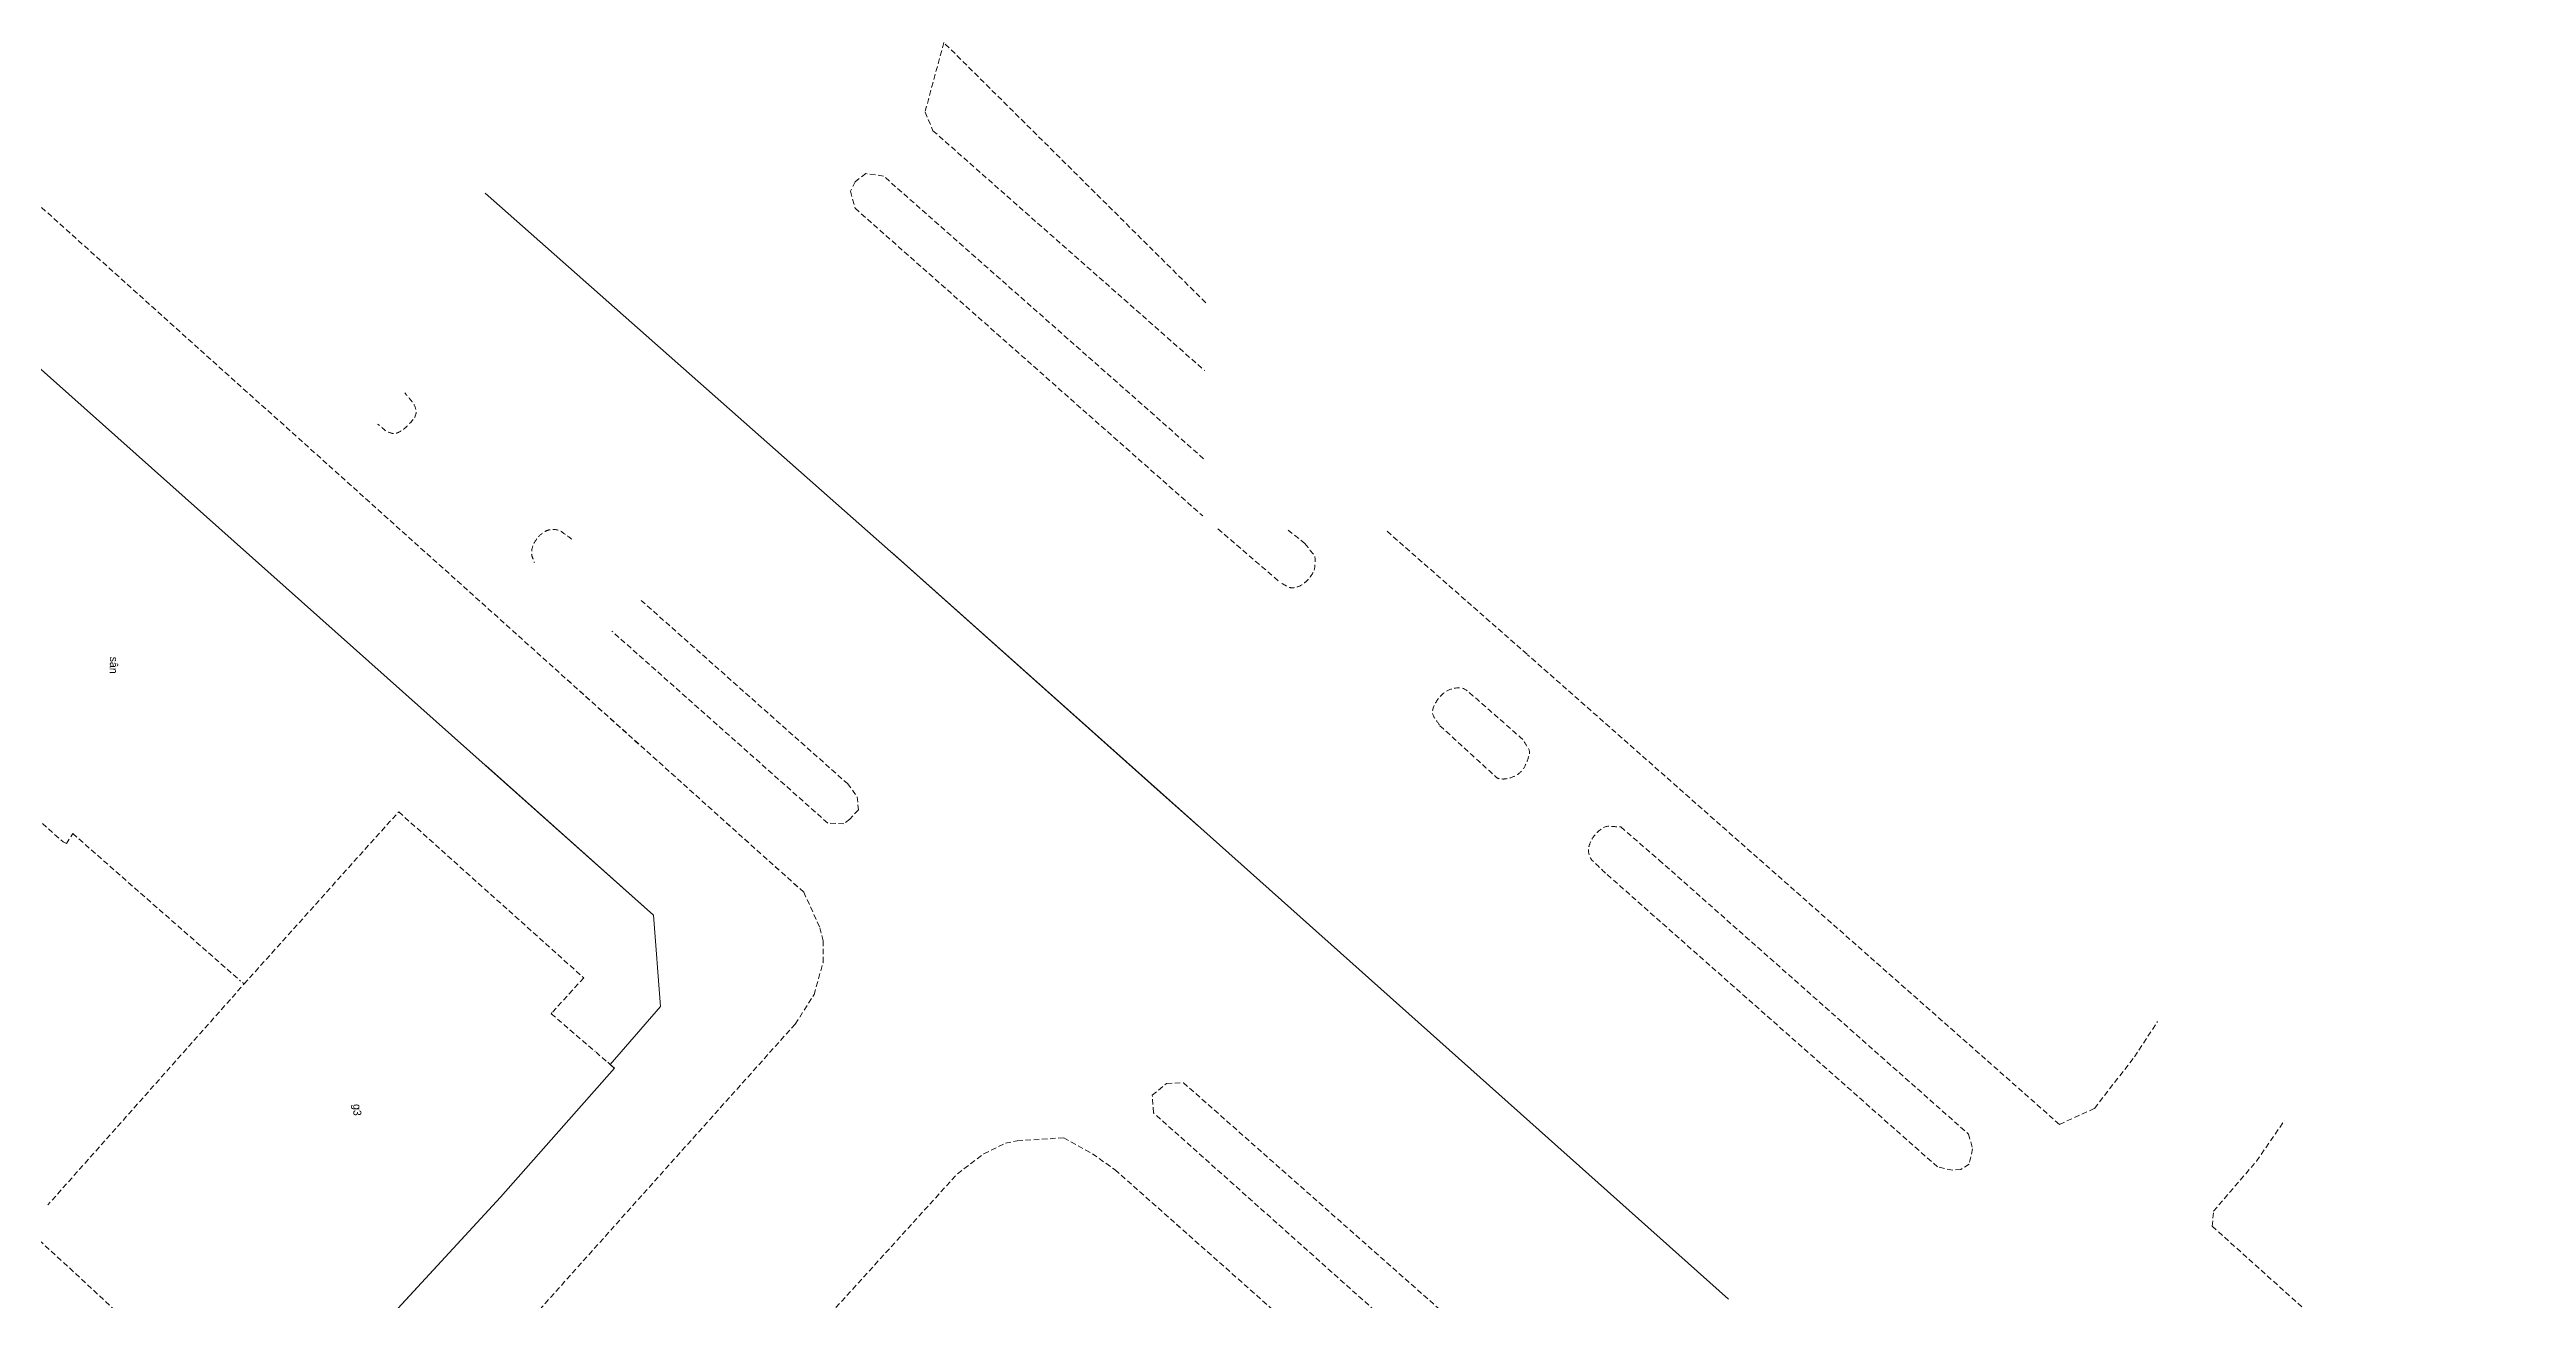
# Model space of a CAD drawing. Extents: x 601689 to 602595, y 1189742 to 1190763.
# Drawn here: x 602256.9 to 602369.9, y 1190467.7 to 1190524.8 of the extents above; entities that cross this region are included whole.
import ezdxf
from ezdxf.enums import TextEntityAlignment as Align

# ---------------------------------------------------------------- set-up
doc = ezdxf.new("R2010")
doc.units = 0
doc.header["$MEASUREMENT"] = 0
doc.linetypes.add('HIDDEN', pattern=[0.375, 0.25, -0.125])
for name, color, linetype in [('10', 250, 'Continuous'), ('14', 7, 'Continuous'), ('15', 7, 'Continuous'), ('22', 7, 'Continuous'), ('25', 7, 'Continuous'), ('46', 7, 'Continuous')]:
    doc.layers.add(name, color=color, linetype=linetype)
doc.styles.add('TXT', font='vnshx.shx')

msp = doc.modelspace()

# ---------------------------------------------------------------- linework, layer by layer
at = {"layer": '10', "color": 7, "linetype": 'Continuous', "lineweight": 0}
msp.add_lwpolyline([(602254.69, 1190511.77), (602284.44, 1190485.26), (602284.76, 1190481.1), (602282.46, 1190478.46), (602282.65, 1190478.29), (602277.45, 1190472.4), (602266.99, 1190461.05), (602266.91, 1190460.74), (602262.04, 1190455.48), (602254.01, 1190446.49)], dxfattribs=at)
at = {"layer": '14', "color": 6, "linetype": 'HIDDEN', "lineweight": 0}
for p, q in [((602257.94, 1190488.99), (602265.6, 1190482.26)), ((602265.63, 1190481.98), (602256.81, 1190472.05)), ((602265.76, 1190482.13), (602265.72, 1190482.09)), ((602281.25, 1190482.41), (602279.84, 1190480.85)), ((602281.82, 1190479.01), (602281.99, 1190478.85)), ((602282.09, 1190478.77), (602282.28, 1190478.61)), ((602282.35, 1190478.56), (602282.46, 1190478.46)), ((602255.86, 1190470.95), (602266.91, 1190460.74))]:
    msp.add_line(p, q, dxfattribs=at)
for points in [[(602244.23, 1190500.42), (602257.5, 1190488.61), (602257.65, 1190488.53), (602257.94, 1190488.99)], [(602265.68, 1190482.19), (602265.76, 1190482.13), (602272.79, 1190489.96)], [(602272.79, 1190489.95), (602272.81, 1190489.98), (602281.25, 1190482.41)], [(602279.81, 1190480.82), (602279.77, 1190480.77), (602281.78, 1190479.04)]]:
    msp.add_lwpolyline(points, dxfattribs=at)
at = {"layer": '22', "color": 7, "linetype": 'HIDDEN', "lineweight": 0}
for p, q in [((602309.63, 1190513.21), (602297.68, 1190525.08)), ((602310.18, 1190502.89), (602313.01, 1190500.46)), ((602313.38, 1190502.84), (602314.15, 1190502.23)), ((602317.9, 1190502.78), (602324.31, 1190497.15)), ((602348.57, 1190475.72), (602324.31, 1190497.15)), ((602290.9, 1190480.3), (602249.52, 1190434.06)), ((602290.9, 1190480.3), (602249.52, 1190434.06)), ((602282.46, 1190478.46), (602282.65, 1190478.29)), ((602355.54, 1190471.07), (602369.87, 1190458.19))]:
    msp.add_line(p, q, dxfattribs=at)
for points in [[(602290.9, 1190480.3), (602291.76, 1190481.64), (602292.17, 1190483.11), (602292.18, 1190484.09), (602292.01, 1190484.73), (602291.29, 1190486.31), (602220, 1190550.38)], [(602297.68, 1190525.08), (602296.82, 1190521.91), (602297.18, 1190521.06), (602309.58, 1190510.11)], [(602309.53, 1190506.09), (602294.93, 1190518.99), (602294.12, 1190519.1), (602293.64, 1190518.73), (602293.42, 1190518.3), (602293.63, 1190517.52), (602309.49, 1190503.48)], [(602283.87, 1190499.63), (602293.28, 1190491.27), (602293.73, 1190490.67), (602293.78, 1190490.07), (602293.39, 1190489.65), (602293.12, 1190489.44), (602292.38, 1190489.47), (602282.54, 1190498.22)], [(602290.9, 1190480.3), (602291.76, 1190481.64), (602292.17, 1190483.11), (602292.18, 1190484.09), (602292.01, 1190484.73), (602291.29, 1190486.31), (602280.48, 1190496.02)], [(602328.56, 1190489.29), (602330.31, 1190487.78), (602344.42, 1190475.28), (602344.61, 1190474.61), (602344.45, 1190473.91), (602344.07, 1190473.67), (602343.7, 1190473.63), (602343.01, 1190473.78), (602327.86, 1190487.19)], [(602328.56, 1190489.29), (602330.31, 1190487.78), (602344.42, 1190475.28), (602344.61, 1190474.61), (602344.45, 1190473.91), (602344.07, 1190473.67), (602343.7, 1190473.63), (602343.01, 1190473.78), (602327.86, 1190487.19)], [(602328.56, 1190489.29), (602330.31, 1190487.78), (602344.42, 1190475.28), (602344.61, 1190474.61), (602344.45, 1190473.91), (602344.07, 1190473.67), (602343.7, 1190473.63), (602343.01, 1190473.78), (602327.86, 1190487.19)], [(602328.56, 1190489.29), (602330.31, 1190487.78), (602344.42, 1190475.28), (602344.61, 1190474.61), (602344.45, 1190473.91), (602344.07, 1190473.67), (602343.7, 1190473.63), (602343.01, 1190473.78), (602327.86, 1190487.19)], [(602328.56, 1190489.29), (602330.31, 1190487.78), (602344.42, 1190475.28), (602344.61, 1190474.61), (602344.45, 1190473.91), (602344.07, 1190473.67), (602343.7, 1190473.63), (602343.01, 1190473.78), (602327.86, 1190487.19)], [(602328.56, 1190489.29), (602330.31, 1190487.78), (602344.42, 1190475.28), (602344.61, 1190474.61), (602344.45, 1190473.91), (602344.07, 1190473.67), (602343.7, 1190473.63), (602343.01, 1190473.78), (602327.86, 1190487.19)], [(602348.57, 1190475.72), (602350.17, 1190476.45), (602351.99, 1190478.8), (602353.05, 1190480.42)], [(602344.47, 1190442.98), (602307.24, 1190476.25), (602307.19, 1190477.05), (602307.84, 1190477.59), (602308.61, 1190477.62), (602346.06, 1190444.49)], [(602298.3, 1190473.47), (602299.5, 1190474.38), (602300.49, 1190474.86), (602301.03, 1190474.97), (602303.15, 1190475.11), (602304.46, 1190474.38), (602305.49, 1190473.65), (602357.29, 1190427.67)], [(602298.3, 1190473.47), (602299.5, 1190474.38), (602300.49, 1190474.86), (602301.03, 1190474.97), (602303.15, 1190475.11), (602304.46, 1190474.38), (602305.49, 1190473.65), (602309.04, 1190470.5)], [(602355.54, 1190471.07), (602355.6, 1190471.76), (602357.56, 1190474.04), (602358.84, 1190475.9)], [(602258.79, 1190424.88), (602256.66, 1190426.87), (602256.72, 1190427.65), (602298.3, 1190473.47)], [(602258.79, 1190424.88), (602256.66, 1190426.87), (602256.72, 1190427.65), (602298.3, 1190473.47)]]:
    msp.add_lwpolyline(points, dxfattribs=at)
for points, knots in [([(602273.09, 1190509.1), (602273.1, 1190509.09), (602273.11, 1190509.08), (602273.12, 1190509.07), (602273.13, 1190509.05), (602273.13, 1190509.03), (602273.15, 1190509.02), (602273.15, 1190509.01), (602273.16, 1190509), (602273.17, 1190509), (602273.17, 1190508.99), (602273.18, 1190508.98), (602273.19, 1190508.98)], [0, 0, 0, 0, 0.268819, 0.268819, 0.268819, 0.641575, 0.641575, 0.641575, 0.820787, 0.820787, 0.820787, 1, 1, 1, 1]), ([(602273.28, 1190508.87), (602273.3, 1190508.85), (602273.32, 1190508.82), (602273.34, 1190508.79), (602273.38, 1190508.75), (602273.41, 1190508.71), (602273.44, 1190508.66), (602273.54, 1190508.52), (602273.63, 1190508.32), (602273.61, 1190508.17), (602273.56, 1190507.93), (602273.34, 1190507.72), (602273.13, 1190507.52), (602273, 1190507.4), (602272.89, 1190507.33), (602272.74, 1190507.27), (602272.67, 1190507.24), (602272.59, 1190507.24), (602272.52, 1190507.25), (602272.41, 1190507.28), (602272.29, 1190507.31), (602272.2, 1190507.38), (602272.09, 1190507.48), (602271.97, 1190507.58), (602271.85, 1190507.67)], [0, 0, 0, 0, 0.034525, 0.034525, 0.034525, 0.087793, 0.087793, 0.087793, 0.256242, 0.256242, 0.256242, 0.519207, 0.519207, 0.519207, 0.667117, 0.667117, 0.667117, 0.738863, 0.738863, 0.738863, 0.849861, 0.849861, 0.849861, 1, 1, 1, 1]), ([(602280.71, 1190502.42), (602280.56, 1190502.53), (602280.41, 1190502.64), (602280.26, 1190502.75), (602280.11, 1190502.86), (602279.9, 1190502.88), (602279.72, 1190502.85), (602279.62, 1190502.84), (602279.53, 1190502.8), (602279.43, 1190502.74), (602279.27, 1190502.63), (602279.16, 1190502.52), (602279.06, 1190502.36), (602278.96, 1190502.21), (602278.9, 1190502.06), (602278.88, 1190501.9), (602278.87, 1190501.8), (602278.87, 1190501.69), (602278.91, 1190501.6), (602278.94, 1190501.52), (602278.97, 1190501.44), (602279, 1190501.36)], [0, 0, 0, 0, 0.183692, 0.183692, 0.183692, 0.366326, 0.366326, 0.366326, 0.470733, 0.470733, 0.470733, 0.646941, 0.646941, 0.646941, 0.813208, 0.813208, 0.813208, 0.913506, 0.913506, 0.913506, 1, 1, 1, 1]), ([(602314.15, 1190502.23), (602314.28, 1190502.06), (602314.41, 1190501.89), (602314.55, 1190501.72), (602314.63, 1190501.62), (602314.62, 1190501.46), (602314.61, 1190501.34), (602314.61, 1190501.2), (602314.6, 1190501.06), (602314.54, 1190500.93), (602314.48, 1190500.81), (602314.41, 1190500.72), (602314.32, 1190500.62), (602314.25, 1190500.53), (602314.18, 1190500.46), (602314.08, 1190500.38), (602313.95, 1190500.29), (602313.81, 1190500.23), (602313.67, 1190500.21), (602313.57, 1190500.19), (602313.45, 1190500.2), (602313.36, 1190500.25), (602313.24, 1190500.32), (602313.13, 1190500.39), (602313.01, 1190500.46)], [0, 0, 0, 0, 0.196311, 0.196311, 0.196311, 0.312229, 0.312229, 0.312229, 0.436959, 0.436959, 0.436959, 0.549289, 0.549289, 0.549289, 0.651112, 0.651112, 0.651112, 0.785444, 0.785444, 0.785444, 0.879215, 0.879215, 0.879215, 1, 1, 1, 1]), ([(602324.09, 1190493.28), (602323.43, 1190493.87), (602322.76, 1190494.45), (602322.09, 1190495.04), (602321.91, 1190495.2), (602321.72, 1190495.36), (602321.53, 1190495.52), (602321.3, 1190495.72), (602320.88, 1190495.65), (602320.59, 1190495.47), (602320.38, 1190495.34), (602320.23, 1190495.17), (602320.11, 1190494.95), (602320, 1190494.75), (602319.91, 1190494.5), (602320.03, 1190494.32), (602320.12, 1190494.18), (602320.22, 1190494.05), (602320.31, 1190493.91)], [0, 0, 0, 0, 0.431341, 0.431341, 0.431341, 0.549208, 0.549208, 0.549208, 0.701197, 0.701197, 0.701197, 0.816699, 0.816699, 0.816699, 0.918965, 0.918965, 0.918965, 1, 1, 1, 1]), ([(602320.31, 1190493.91), (602321.17, 1190493.12), (602322.03, 1190492.34), (602322.89, 1190491.55), (602322.96, 1190491.49), (602323.06, 1190491.48), (602323.15, 1190491.48), (602323.28, 1190491.47), (602323.41, 1190491.5), (602323.54, 1190491.54), (602323.72, 1190491.6), (602323.87, 1190491.67), (602324, 1190491.81), (602324.14, 1190491.94), (602324.2, 1190492.1), (602324.27, 1190492.26), (602324.34, 1190492.45), (602324.46, 1190492.68), (602324.36, 1190492.84), (602324.27, 1190492.99), (602324.18, 1190493.13), (602324.09, 1190493.28)], [0, 0, 0, 0, 0.553109, 0.553109, 0.553109, 0.595763, 0.595763, 0.595763, 0.658532, 0.658532, 0.658532, 0.743107, 0.743107, 0.743107, 0.826734, 0.826734, 0.826734, 0.919483, 0.919483, 0.919483, 1, 1, 1, 1]), ([(602327.86, 1190487.19), (602327.66, 1190487.38), (602327.46, 1190487.57), (602327.26, 1190487.76), (602327.15, 1190487.86), (602327.11, 1190488.03), (602327.09, 1190488.17), (602327.08, 1190488.29), (602327.1, 1190488.42), (602327.15, 1190488.53), (602327.22, 1190488.71), (602327.3, 1190488.86), (602327.45, 1190489), (602327.62, 1190489.17), (602327.79, 1190489.33), (602328.01, 1190489.32), (602328.19, 1190489.31), (602328.38, 1190489.3), (602328.56, 1190489.29)], [0, 0, 0, 0, 0.244259, 0.244259, 0.244259, 0.375403, 0.375403, 0.375403, 0.482701, 0.482701, 0.482701, 0.645739, 0.645739, 0.645739, 0.837524, 0.837524, 0.837524, 1, 1, 1, 1]), ([(602327.86, 1190487.19), (602327.66, 1190487.38), (602327.46, 1190487.57), (602327.26, 1190487.76), (602327.15, 1190487.86), (602327.11, 1190488.03), (602327.09, 1190488.17), (602327.08, 1190488.29), (602327.1, 1190488.42), (602327.15, 1190488.53), (602327.22, 1190488.71), (602327.3, 1190488.86), (602327.45, 1190489), (602327.62, 1190489.17), (602327.79, 1190489.33), (602328.01, 1190489.32), (602328.19, 1190489.31), (602328.38, 1190489.3), (602328.56, 1190489.29)], [0, 0, 0, 0, 0.244259, 0.244259, 0.244259, 0.375403, 0.375403, 0.375403, 0.482701, 0.482701, 0.482701, 0.645739, 0.645739, 0.645739, 0.837524, 0.837524, 0.837524, 1, 1, 1, 1]), ([(602327.86, 1190487.19), (602327.66, 1190487.38), (602327.46, 1190487.57), (602327.26, 1190487.76), (602327.15, 1190487.86), (602327.11, 1190488.03), (602327.09, 1190488.17), (602327.08, 1190488.29), (602327.1, 1190488.42), (602327.15, 1190488.53), (602327.22, 1190488.71), (602327.3, 1190488.86), (602327.45, 1190489), (602327.62, 1190489.17), (602327.79, 1190489.33), (602328.01, 1190489.32), (602328.19, 1190489.31), (602328.38, 1190489.3), (602328.56, 1190489.29)], [0, 0, 0, 0, 0.244259, 0.244259, 0.244259, 0.375403, 0.375403, 0.375403, 0.482701, 0.482701, 0.482701, 0.645739, 0.645739, 0.645739, 0.837524, 0.837524, 0.837524, 1, 1, 1, 1]), ([(602327.86, 1190487.19), (602327.66, 1190487.38), (602327.46, 1190487.57), (602327.26, 1190487.76), (602327.15, 1190487.86), (602327.11, 1190488.03), (602327.09, 1190488.17), (602327.08, 1190488.29), (602327.1, 1190488.42), (602327.15, 1190488.53), (602327.22, 1190488.71), (602327.3, 1190488.86), (602327.45, 1190489), (602327.62, 1190489.17), (602327.79, 1190489.33), (602328.01, 1190489.32), (602328.19, 1190489.31), (602328.38, 1190489.3), (602328.56, 1190489.29)], [0, 0, 0, 0, 0.244259, 0.244259, 0.244259, 0.375403, 0.375403, 0.375403, 0.482701, 0.482701, 0.482701, 0.645739, 0.645739, 0.645739, 0.837524, 0.837524, 0.837524, 1, 1, 1, 1])]:
    msp.add_open_spline(points, degree=3, knots=knots, dxfattribs=at)
at = {"layer": '25', "color": 7, "linetype": 'Continuous', "lineweight": 0}
for p, q in [((602276.79, 1190492.09), (602284.44, 1190485.26)), ((602284.44, 1190485.26), (602284.76, 1190481.1)), ((602284.76, 1190481.1), (602282.46, 1190478.46)), ((602282.65, 1190478.29), (602277.45, 1190472.4)), ((602277.45, 1190472.4), (602266.99, 1190461.05))]:
    msp.add_line(p, q, dxfattribs=at)
at = {"layer": '46', "color": 52, "linetype": 'Continuous', "lineweight": 0}
for points in [[(602309.3, 1190489.33), (602307.55, 1190490.88), (602295.75, 1190501.42), (602295.25, 1190501.86), (602276.75, 1190518.21)], [(602333.47, 1190467.75), (602307.56, 1190490.88), (602295.31, 1190501.81)]]:
    msp.add_lwpolyline(points, dxfattribs=at)

# ---------------------------------------------------------------- texts
at = {"layer": '15', "color": 7, "linetype": 'Continuous', "lineweight": 0, "style": 'TXT'}
for s, rotation, p in [('s%%169n', 269.2144, (602259.82, 1190497.06)), ('g3', 270.5644, (602270.92, 1190476.65))]:
    msp.add_text(s, height=0.36, rotation=rotation, dxfattribs=at).set_placement(p, align=Align.MIDDLE_LEFT)

doc.saveas('drawing.dxf')
